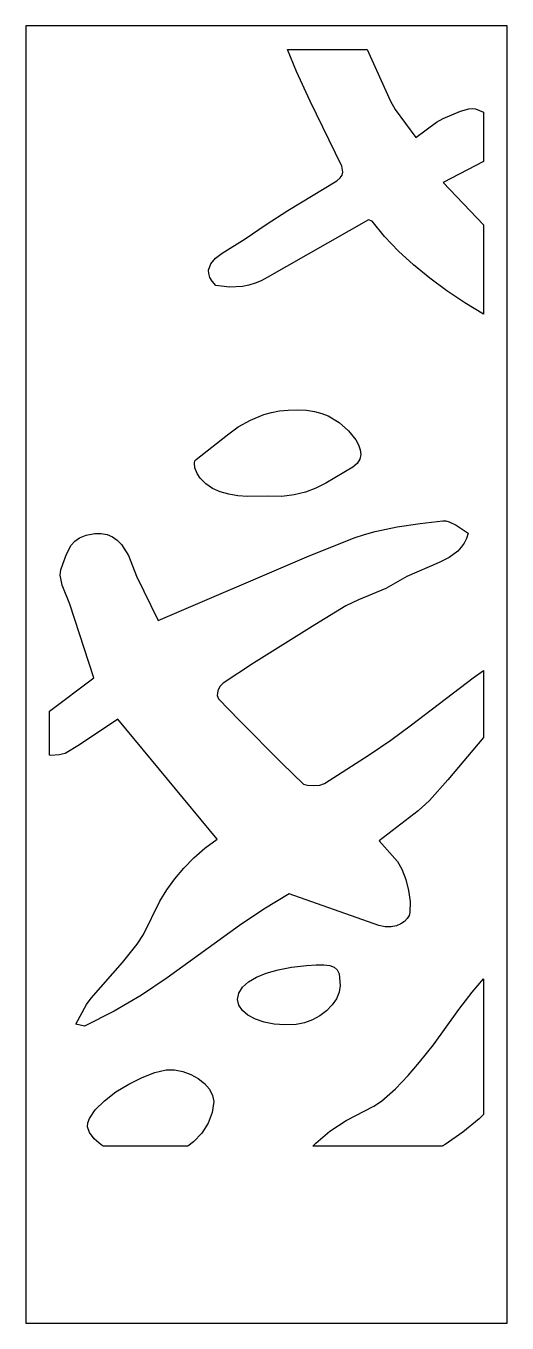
# Model space of a CAD drawing. Extents: x 0 to 408, y 0 to 1100.
import ezdxf

# ---------------------------------------------------------------- set-up
doc = ezdxf.new("R2010")
doc.units = 0
doc.layers.add('CUT', color=1, linetype='Continuous')
doc.layers.add('OUTLINE', color=7, linetype='Continuous')

msp = doc.modelspace()

# ---------------------------------------------------------------- linework, layer by layer
at = {"layer": 'CUT'}
for points in [[(353.73, 1021.41), (368.41, 1027.67), (375.61, 1029.65), (378.68, 1029.94), (381.2, 1029.6), (388, 1027.02), (388, 985.18), (353.94, 967.23), (388, 931.35), (388, 855.53), (372.22, 865.1), (356.99, 875.38), (342.45, 886.11), (328.72, 897.32), (315.93, 909.1), (304.19, 921.48), (293.63, 934.54), (290.51, 935.63), (204.63, 886.55), (199.54, 883.88), (194.35, 881.77), (189.07, 880.21), (183.68, 879.17), (172.55, 878.58), (160.91, 879.83), (157.95, 883.43), (156.02, 886.8), (155.01, 889.95), (154.84, 892.9), (156.67, 898.27), (160.78, 903.06), (166.47, 907.42), (185.87, 919.39), (203.63, 931.64), (221.96, 943.49), (263.74, 968.68), (266.43, 971.14), (268.04, 973.55), (268.74, 975.96), (267.99, 981.01), (240.89, 1036.22), (229.43, 1061.24), (221.83, 1080), (289.36, 1080), (309.15, 1036.33), (313.22, 1029.13), (330.56, 1005.46), (348.15, 1018.32)], [(245.88, 708.08), (236.95, 704.72), (227.34, 702.3), (216.95, 701.06), (205.64, 701.27), (188.01, 700.96), (179.74, 701.57), (171.98, 702.84), (164.8, 704.87), (158.29, 707.76), (152.56, 711.63), (147.7, 716.56), (145.12, 720.59), (143.29, 725.2), (142.83, 729.44), (143.31, 731.12), (144.37, 732.35), (170.85, 753.38), (180.11, 760.01), (190.3, 765.82), (201.82, 770.43), (208.2, 772.17), (215.08, 773.47), (222.49, 774.28), (230.48, 774.55), (238.01, 774.18), (244.76, 773.13), (250.82, 771.47), (256.27, 769.29), (265.65, 763.61), (273.53, 756.67), (279.77, 748.99), (282.03, 744.84), (283.47, 740.65), (283.9, 736.54), (283.1, 732.64), (280.91, 729.05), (277.11, 725.9), (254.26, 712.13)], [(81.11, 660.14), (86.92, 650.83), (93.75, 633.46), (112, 595.9), (238.08, 649.85), (278.42, 665.83), (287.04, 668.77), (296.04, 671.27), (314.86, 675.17), (334.2, 678.02), (353.42, 680.31), (356.18, 680.22), (359.02, 679.44), (364.75, 676.5), (375.01, 669.83), (373.69, 665.38), (371.73, 661.42), (369.2, 657.88), (366.17, 654.72), (358.86, 649.35), (350.34, 644.91), (323.04, 633.18), (305.24, 622.86), (282.09, 613.43), (271.29, 608.1), (244.99, 592.2), (193, 559.47), (167.19, 542.74), (164.44, 539.89), (162.7, 536.1), (162.27, 532.28), (163.42, 529.36), (181.01, 510.95), (217.09, 474.79), (235.51, 457.03), (238.63, 456.01), (243.81, 455.76), (249.23, 456.25), (253.08, 457.47), (291.16, 481.88), (309.55, 494.36), (327.08, 507.23), (379.39, 547.27), (388, 553.27), (388, 496.46), (357.78, 460.55), (342.13, 443.02), (332.75, 434.25), (299.62, 408.91), (315.02, 391.43), (318.69, 385.02), (322.03, 376.09), (324.5, 366.9), (325.81, 357.59), (325.68, 348.25), (324.99, 345.75), (323.42, 343.15), (321.05, 340.66), (317.92, 338.48), (314.11, 336.84), (309.68, 335.94), (304.67, 336.01), (299.16, 337.25), (223.28, 364.04), (201.79, 351.11), (181.12, 337.14), (119.69, 292.67), (97.9, 278.17), (74.68, 264.42), (49.57, 251.78), (42.34, 253.55), (51.47, 270.18), (55.22, 275.53), (81.99, 305.84), (94.42, 321.33), (99.63, 329.47), (113.66, 357.68), (119.61, 367.34), (126.34, 376.76), (133.9, 385.85), (142.35, 394.53), (151.73, 402.72), (162.1, 410.33), (77.88, 512.02), (45.46, 490.26), (33.29, 483.13), (28.15, 481.76), (21.13, 481.44), (20, 481.56), (20, 518.96), (57.44, 547.25), (37.16, 609.53), (30.73, 625.65), (29.12, 634.11), (29.57, 638.63), (31.17, 643.43), (34.48, 651.92), (38.38, 659.69), (41.39, 663.03), (45.53, 665.86), (51.14, 668.07), (58.54, 669.54), (63.93, 669.66), (68.89, 668.67), (73.41, 666.69), (77.49, 663.81)], [(254.9, 264.89), (249.24, 260.61), (242.91, 257.12), (236.11, 254.61), (229.05, 253.27), (219.51, 252.9), (210.41, 253.61), (202, 255.29), (194.54, 257.83), (188.3, 261.13), (183.52, 265.08), (180.49, 269.56), (179.44, 274.46), (180.53, 279.78), (183.63, 284.73), (188.63, 289.25), (195.4, 293.27), (203.83, 296.75), (213.79, 299.63), (225.15, 301.84), (237.8, 303.33), (246.15, 303.88), (252.76, 303.89), (257.82, 303.24), (261.52, 301.82), (264.06, 299.52), (265.63, 296.23), (266.6, 286.23), (265.73, 280.63), (263.35, 275.08), (259.67, 269.77)], [(301.63, 188.3), (313.52, 198.53), (324.05, 209.85), (333.74, 221.16), (345.52, 235.92), (367.01, 265.97), (378.43, 280.73), (388, 292.04), (388, 176.79), (384.25, 173.09), (370.51, 162), (355.51, 151.5), (353.09, 150), (243.28, 150), (245.84, 152.62), (257.71, 162.62), (271.55, 171.86), (295.02, 183.92)], [(158.03, 178.45), (154.58, 169.5), (149.18, 161.16), (142.08, 153.66), (137.23, 150), (65.53, 150), (63.73, 151.23), (57.97, 156.36), (54, 161.5), (52.31, 166.35), (52.57, 169.76), (53.8, 173.36), (58.83, 180.91), (66.59, 188.59), (76.3, 195.99), (87.18, 202.7), (98.44, 208.31), (109.31, 212.42), (119.02, 214.64), (126.06, 214.74), (133.12, 213.43), (139.9, 210.91), (146.1, 207.41), (151.43, 203.14), (155.6, 198.3), (158.31, 193.1), (159.26, 187.76)]]:
    msp.add_lwpolyline(points, close=True, dxfattribs=at)
at = {"layer": 'OUTLINE'}
msp.add_lwpolyline([(0, 0), (408, 0), (408, 1100), (0, 1100)], close=True, dxfattribs=at)

doc.saveas('drawing.dxf')
